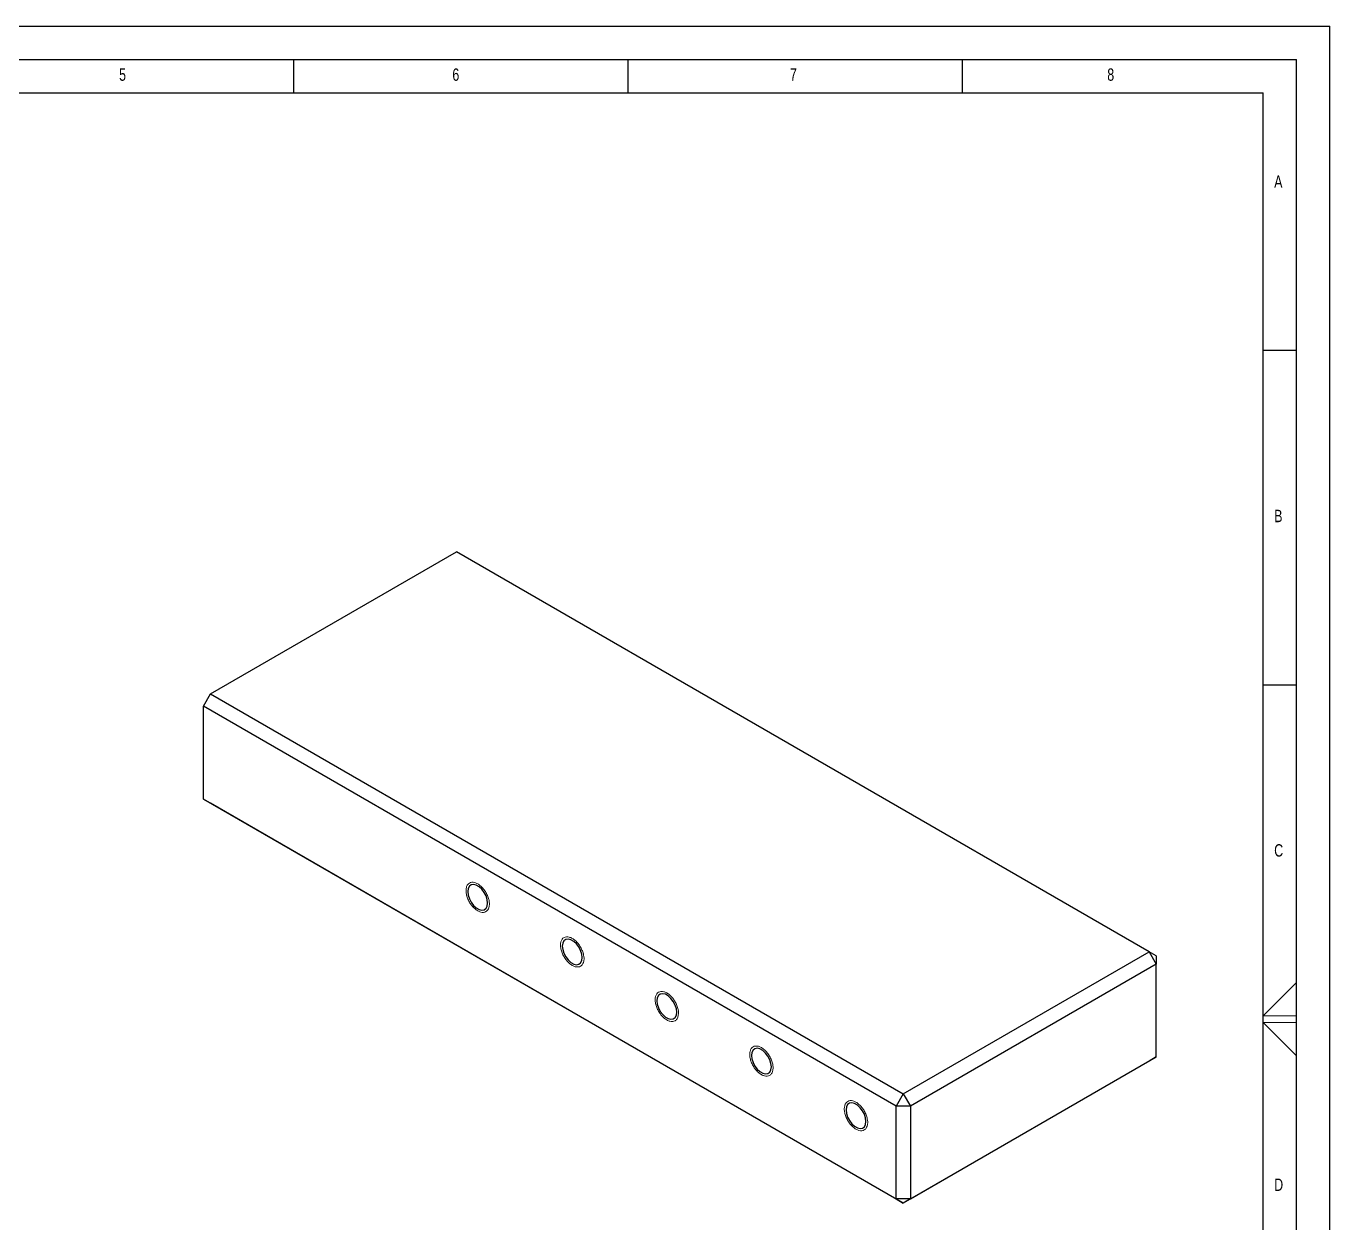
# Paper-space layout 'Sheet3' of a CAD drawing. Header units: millimetres. Extents: x 0 to 420, y 0 to 297.
# Drawn here: x 225 to 420, y 118 to 297 of the extents above; entities that cross this region are included whole.
import ezdxf

# ---------------------------------------------------------------- set-up
doc = ezdxf.new("R2010")
doc.units = ezdxf.units.MM
doc.layers.add('FORMAT', color=7, linetype='Continuous')
doc.layers.add('SLD-0', color=7, linetype='Continuous')
doc.styles.add('SLDTEXTSTYLE0', font='TXT', dxfattribs={"width": 0.75})

psp = doc.layouts.new('Sheet3')

# ---------------------------------------------------------------- linework, layer by layer
at = {"color": 7, "linetype": 'Continuous', "lineweight": 25}
for p, q in [((252.61, 197.14), (289.38, 218.37)), ((392.97, 158.56), (289.38, 218.37)), ((251.55, 195.3), (252.61, 197.14)), ((252.61, 197.14), (356.2, 137.34)), ((355.14, 135.5), (251.55, 195.3)), ((251.55, 181.42), (251.55, 195.3)), ((251.55, 181.42), (355.14, 121.62)), ((252.61, 180.81), (251.55, 181.42)), ((356.2, 121.01), (252.61, 180.81)), ((356.2, 137.34), (392.97, 158.56)), ((392.97, 158.56), (394.03, 156.73)), ((394.03, 157.95), (392.97, 158.56)), ((394.03, 157.95), (394.03, 156.73)), ((394.03, 156.73), (357.26, 135.5)), ((394.03, 142.85), (394.03, 156.73)), ((357.26, 121.62), (394.03, 142.85)), ((394.03, 142.85), (392.97, 142.23)), ((392.97, 142.23), (356.2, 121.01)), ((356.2, 137.34), (355.14, 135.5)), ((356.2, 137.34), (357.26, 135.5)), ((357.26, 135.5), (355.14, 135.5)), ((355.14, 121.62), (355.14, 135.5)), ((357.26, 135.5), (357.26, 121.62)), ((357.26, 121.62), (355.14, 121.62)), ((355.14, 121.62), (356.2, 121.01)), ((357.26, 121.62), (356.2, 121.01))]:
    psp.add_line(p, q, dxfattribs=at)
at = {"color": 7, "linetype": 'Continuous', "lineweight": 25, "flags": 128}
for points in [[(294.04, 165.87), (293.98, 166.39), (293.81, 166.93), (293.53, 167.46), (293.17, 167.93), (292.77, 168.3), (292.35, 168.55), (291.94, 168.64), (291.59, 168.58), (291.31, 168.37), (291.13, 168.03), (291.07, 167.58), (291.13, 167.07), (291.31, 166.52), (291.59, 165.99), (291.94, 165.52), (292.35, 165.15), (292.77, 164.91), (293.17, 164.81), (293.53, 164.87), (293.81, 165.08), (293.98, 165.42), (294.04, 165.87)], [(308.18, 157.71), (308.12, 158.22), (307.95, 158.77), (307.67, 159.3), (307.32, 159.77), (306.91, 160.14), (306.49, 160.38), (306.08, 160.48), (305.73, 160.42), (305.45, 160.21), (305.28, 159.87), (305.21, 159.42), (305.28, 158.9), (305.45, 158.36), (305.73, 157.83), (306.08, 157.36), (306.49, 156.99), (306.91, 156.74), (307.32, 156.65), (307.67, 156.71), (307.95, 156.91), (308.12, 157.26), (308.18, 157.71)], [(322.33, 149.54), (322.27, 150.06), (322.09, 150.6), (321.81, 151.13), (321.46, 151.6), (321.05, 151.97), (320.63, 152.22), (320.23, 152.31), (319.87, 152.26), (319.59, 152.05), (319.42, 151.7), (319.36, 151.26), (319.42, 150.74), (319.59, 150.19), (319.87, 149.66), (320.23, 149.19), (320.63, 148.82), (321.05, 148.58), (321.46, 148.48), (321.81, 148.54), (322.09, 148.75), (322.27, 149.09), (322.33, 149.54)], [(336.47, 141.38), (336.41, 141.89), (336.23, 142.44), (335.96, 142.97), (335.6, 143.44), (335.2, 143.81), (334.77, 144.05), (334.37, 144.15), (334.01, 144.09), (333.73, 143.88), (333.56, 143.54), (333.5, 143.09), (333.56, 142.57), (333.73, 142.03), (334.01, 141.5), (334.37, 141.03), (334.77, 140.66), (335.2, 140.41), (335.6, 140.32), (335.96, 140.38), (336.23, 140.59), (336.41, 140.93), (336.47, 141.38)], [(350.61, 133.21), (350.55, 133.73), (350.38, 134.28), (350.1, 134.8), (349.74, 135.27), (349.34, 135.65), (348.91, 135.89), (348.51, 135.99), (348.15, 135.93), (347.88, 135.72), (347.7, 135.38), (347.64, 134.93), (347.7, 134.41), (347.88, 133.86), (348.15, 133.34), (348.51, 132.87), (348.91, 132.49), (349.34, 132.25), (349.74, 132.15), (350.1, 132.21), (350.38, 132.42), (350.55, 132.76), (350.61, 133.21)]]:
    psp.add_lwpolyline(points, dxfattribs=at)
at = {"color": 7, "linetype": 'Continuous', "lineweight": 18}
for points, knots in [([(294.33, 165.71), (294.27, 165.21), (294.09, 164.82), (293.81, 164.56), (293.44, 164.45), (293.02, 164.49), (292.56, 164.69), (292.1, 165.02), (291.67, 165.47), (291.31, 166), (291.03, 166.59), (290.85, 167.18), (290.79, 167.75), (290.85, 168.24), (291.03, 168.63), (291.31, 168.89), (291.67, 169), (292.1, 168.96), (292.56, 168.77), (293.02, 168.43), (293.44, 167.98), (293.81, 167.45), (294.09, 166.86), (294.27, 166.27), (294.33, 165.71), (294.31, 165.89), (294.33, 165.71)], [0, 0, 0, 0, 0.041666, 0.083333, 0.125, 0.166666, 0.208333, 0.25, 0.291666, 0.333333, 0.375, 0.416666, 0.458333, 0.5, 0.541666, 0.583333, 0.625, 0.666667, 0.708333, 0.75, 0.791667, 0.833333, 0.875, 0.916667, 0.958333, 1, 1, 1, 1]), ([(308.47, 157.54), (308.41, 157.05), (308.23, 156.66), (307.95, 156.4), (307.58, 156.28), (307.16, 156.33), (306.7, 156.52), (306.24, 156.85), (305.82, 157.3), (305.45, 157.84), (305.17, 158.43), (304.99, 159.02), (304.93, 159.58), (304.99, 160.08), (305.17, 160.47), (305.45, 160.73), (305.82, 160.84), (306.24, 160.8), (306.7, 160.6), (307.16, 160.27), (307.58, 159.82), (307.95, 159.28), (308.23, 158.7), (308.41, 158.11), (308.47, 157.54), (308.46, 157.73), (308.47, 157.54)], [0, 0, 0, 0, 0.041666, 0.083332, 0.124999, 0.166666, 0.208333, 0.249999, 0.291666, 0.333333, 0.374999, 0.416666, 0.458333, 0.5, 0.541666, 0.583333, 0.625, 0.666666, 0.708333, 0.75, 0.791666, 0.833333, 0.875, 0.916667, 0.958333, 1, 1, 1, 1]), ([(322.61, 149.38), (322.55, 148.88), (322.37, 148.49), (322.09, 148.23), (321.73, 148.12), (321.3, 148.16), (320.84, 148.36), (320.38, 148.69), (319.96, 149.14), (319.59, 149.68), (319.31, 150.26), (319.13, 150.86), (319.07, 151.42), (319.13, 151.91), (319.31, 152.3), (319.59, 152.56), (319.96, 152.68), (320.38, 152.63), (320.84, 152.44), (321.3, 152.11), (321.73, 151.66), (322.09, 151.12), (322.37, 150.54), (322.55, 149.94), (322.61, 149.38), (322.6, 149.56), (322.61, 149.38)], [0, 0, 0, 0, 0.041667, 0.083333, 0.125, 0.166667, 0.208333, 0.25, 0.291667, 0.333333, 0.375, 0.416667, 0.458333, 0.5, 0.541667, 0.583333, 0.625, 0.666667, 0.708333, 0.75, 0.791667, 0.833333, 0.875, 0.916667, 0.958333, 1, 1, 1, 1]), ([(336.75, 141.21), (336.69, 140.72), (336.51, 140.33), (336.23, 140.07), (335.87, 139.96), (335.44, 140), (334.98, 140.19), (334.53, 140.53), (334.1, 140.98), (333.73, 141.51), (333.45, 142.1), (333.28, 142.69), (333.22, 143.25), (333.28, 143.75), (333.45, 144.14), (333.73, 144.4), (334.1, 144.51), (334.53, 144.47), (334.98, 144.28), (335.44, 143.94), (335.87, 143.49), (336.23, 142.96), (336.51, 142.37), (336.69, 141.78), (336.75, 141.21), (336.74, 141.4), (336.75, 141.21)], [0, 0, 0, 0, 0.041666, 0.083333, 0.124999, 0.166666, 0.208333, 0.249999, 0.291666, 0.333333, 0.375, 0.416666, 0.458333, 0.5, 0.541666, 0.583333, 0.625, 0.666666, 0.708333, 0.75, 0.791667, 0.833333, 0.875, 0.916667, 0.958333, 1, 1, 1, 1]), ([(350.89, 133.05), (350.83, 132.56), (350.66, 132.17), (350.38, 131.91), (350.01, 131.79), (349.58, 131.83), (349.13, 132.03), (348.67, 132.36), (348.24, 132.81), (347.88, 133.35), (347.6, 133.93), (347.42, 134.53), (347.36, 135.09), (347.42, 135.58), (347.6, 135.97), (347.88, 136.24), (348.24, 136.35), (348.67, 136.31), (349.13, 136.11), (349.58, 135.78), (350.01, 135.33), (350.38, 134.79), (350.66, 134.21), (350.83, 133.61), (350.89, 133.05), (350.88, 133.23), (350.89, 133.05)], [0, 0, 0, 0, 0.041665, 0.083332, 0.124999, 0.166666, 0.208332, 0.249999, 0.291666, 0.333332, 0.374999, 0.416666, 0.458333, 0.499999, 0.541666, 0.583333, 0.624999, 0.666666, 0.708333, 0.75, 0.791666, 0.833333, 0.875, 0.916667, 0.958333, 1, 1, 1, 1])]:
    psp.add_open_spline(points, degree=3, knots=knots, dxfattribs=at)
at = {"layer": 'FORMAT'}
for p, q in [((415, 248.5), (410, 248.5)), ((410, 198.5), (415, 198.5))]:
    psp.add_line(p, q, dxfattribs=at)
at = {"layer": 'SLD-0'}
for p, q in [((0, 297), (420, 297)), ((420, 0), (420, 297)), ((15, 292), (415, 292)), ((265, 292), (265, 287)), ((315, 292), (315, 287)), ((365, 292), (365, 287)), ((415, 5), (415, 292)), ((20, 287), (410, 287)), ((410, 10), (410, 287))]:
    psp.add_line(p, q, dxfattribs=at)
at = {"layer": 'SLD-0', "color": 7, "linetype": 'Continuous', "lineweight": 18}
for p, q in [((410, 149), (415, 153.98)), ((415, 149), (410, 149)), ((410, 148), (415, 143.02)), ((415, 148), (410, 148))]:
    psp.add_line(p, q, dxfattribs=at)

# ---------------------------------------------------------------- texts
at = {"layer": 'FORMAT', "char_height": 1.85, "attachment_point": 1, "style": 'SLDTEXTSTYLE0'}
for s, insert in [('5', (238.93, 290.67)), ('6', (288.77, 290.67)), ('7', (339.25, 290.67)), ('8', (386.71, 290.67)), ('A', (411.67, 274.67)), ('B', (411.67, 224.67)), ('C', (411.67, 174.67)), ('D', (411.67, 124.67))]:
    psp.add_mtext(s, dxfattribs=dict(at, insert=insert))

doc.saveas('drawing.dxf')
